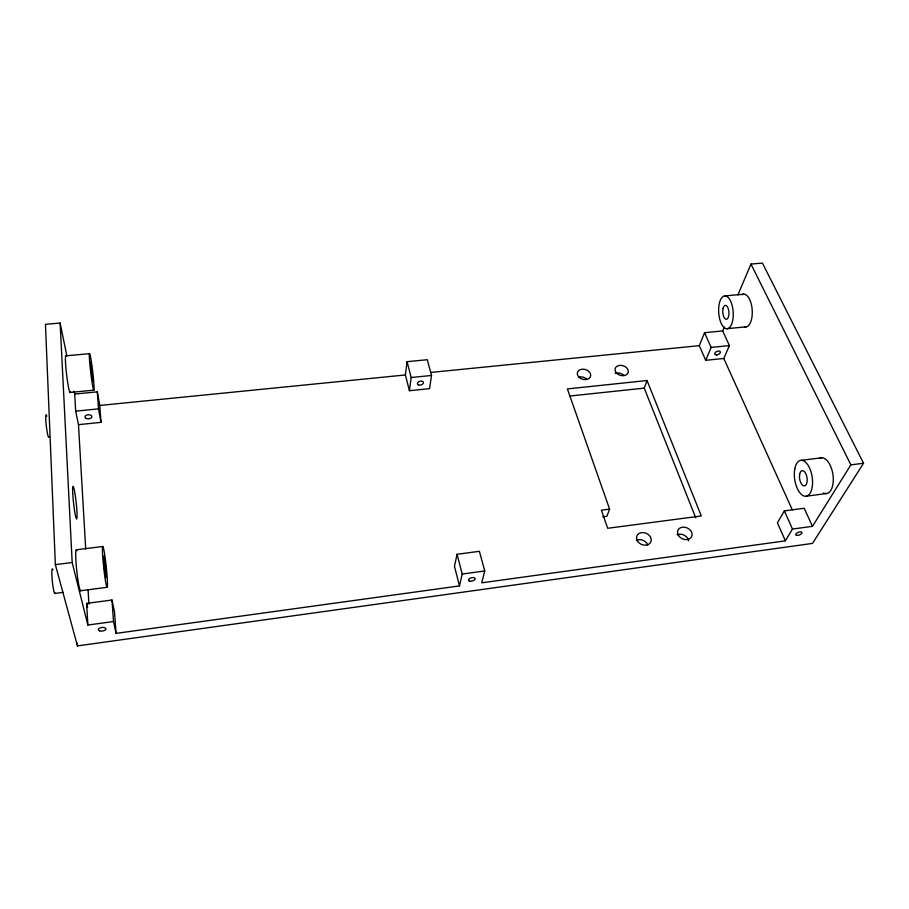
<?xml version="1.0" encoding="UTF-8"?>
<svg xmlns="http://www.w3.org/2000/svg" width="909" height="909" viewBox="0 0 909 909"><rect width="100%" height="100%" fill="white"/><g stroke="black" fill="none" stroke-linecap="round" stroke-linejoin="round"><path stroke-width="1.36" d="M405.38 374.962L407.073 361.68L427.253 359.714L431.536 375.462L429.525 388.654L409.425 390.711L405.38 374.962L99.785 405.448L97.32 391.847L74.697 394.052L74.14 391.324M409.425 390.711L411.175 377.508L407.073 361.68M737.915 294.925L750.97 264.065L762.412 263.087L863.55 463.26L850.869 464.851L812.476 526.334L792.489 529.049L785.376 540.844L481.725 582.828L484.747 570.966L479.395 551.32L457.068 554.274L454.466 566.296L459.488 585.907L116.057 633.38L113.5 621.54L111.989 600.02L86.616 603.383L87.855 625.028L113.5 621.54M459.488 585.907L462.204 574.045L457.068 554.274M695.749 517.823L644.242 388.12L647.038 380.53L567.398 388.916L609.598 509.12L606.871 516.301L602.803 516.835M722.678 330.933L729.416 345.59L723.803 358.464L705.748 360.316L699.282 345.659L704.555 332.694L722.678 330.933L724.303 327.07M705.748 360.316L711.145 347.42L704.555 332.694M812.476 526.334L804.17 508.267L784.353 510.892L777.422 522.811L785.376 540.844M863.55 463.26L812.476 543.412L77.458 645.913L55.358 564.637L45.45 324.308L60.119 323.047L66.846 355.828M462.204 574.045L484.747 570.966M54.801 593.441L63.175 592.35M80.571 590.759L107.092 587.305A20.532 1.295 83.9 0 0 105.058 557.206A20.532 1.295 83.9 0 0 102.694 556.172A20.532 1.295 83.9 0 0 107.092 587.305M806.397 496.166L826.895 493.496M609.598 509.12L601.406 510.176L607.678 528.288L701.293 515.971L647.038 380.53M55.358 564.637L72.186 562.523L87.855 625.028M76.197 549.786L102.683 546.525M801.34 460.306L821.816 457.772M569.409 396.085L644.242 388.12M74.697 394.052L75.674 411.152L78.481 424.662L101.001 422.355L99.785 405.448M430.957 372.417L699.282 345.659M75.674 411.152L98.513 408.857L101.001 422.355M411.175 377.508L431.536 375.462M711.145 347.42L729.416 345.59M70.038 392.461L93.888 390.154M726.734 328.717A16.442 7.238 85.9 0 0 731.825 304.367A16.442 7.238 85.9 0 0 719.235 303.845A16.442 7.238 85.9 0 0 726.734 328.717L746.459 326.797M65.755 355.828L89.536 353.669M724.95 295.902L743.812 294.186M750.97 264.065L850.869 464.851M723.803 358.464L792.307 509.835M784.353 510.892L792.489 529.049M86.616 603.383L87.605 607.405M111.989 600.02L114.534 612.075L116.057 633.38M97.32 391.847L98.513 408.857M78.481 424.662L85.707 549.013M88.093 589.998L88.912 604.121M77.31 643.083L77.458 645.913M60.119 323.047L72.186 562.523M70.448 391.574A18.464 1.386 83.3 0 1 66.823 376.292A18.464 1.386 83.3 0 1 65.937 355.885M80.946 590.248A20.623 1.738 84 0 1 76.629 569.398A20.623 1.738 84 0 1 76.935 550.718M819.611 458.363A18.066 9.079 81.3 0 1 833.087 475.839A18.066 9.079 81.3 0 1 823.418 492.928M741.983 294.732A16.385 7.454 86.1 0 1 752.163 309.583A16.385 7.454 86.1 0 1 744.585 326.729M677.08 534.822A7.522 5.92 25.4 0 1 688.636 540.764M636.55 540.264A7.533 6.045 23.9 0 1 647.776 544.957M579.158 376.974A6.783 5.068 16 0 1 586.76 379.326M615.268 373.474A6.761 4.988 17.5 0 1 624.04 375.462M48.972 436.774A11.317 1.091 83.4 0 1 46.189 424.776A11.317 1.091 83.4 0 1 46.825 416.186M55.165 593.054A12.374 1.284 84.1 0 1 52.245 580.362A12.374 1.284 84.1 0 1 52.938 569.773M92.957 380.757L92.798 381.507L90.559 362.373L92.957 380.757M72.731 493.371A16.362 1.329 83.7 0 0 76.515 518.846A16.362 1.329 83.7 0 0 75.299 495.712A16.362 1.329 83.7 0 0 72.731 493.371M716.701 354.919A3.022 1.67 -23.8 0 0 720.303 351.783A3.022 1.67 -23.8 0 0 715.588 352.249A3.022 1.67 -23.8 0 0 716.701 354.919M86.321 418.47A3.431 2.045 -2.8 0 0 91.832 416.992A3.431 2.045 -2.8 0 0 87.184 414.924A3.431 2.045 -2.8 0 0 86.321 418.47M418.663 384.984A3.113 1.898 -14.8 0 0 423.458 382.814A3.113 1.898 -14.8 0 0 419.163 381.553A3.113 1.898 -14.8 0 0 418.663 384.984M678.569 535.606A7.579 5.943 25.2 0 0 691.226 537.367A7.579 5.943 25.2 0 0 684.636 527.197A7.579 5.943 25.2 0 0 678.569 535.606M637.516 541.128A7.602 6.068 23.8 0 0 650.287 542.9A7.602 6.068 23.8 0 0 643.856 532.629A7.602 6.068 23.8 0 0 637.516 541.128M578.897 377.133A6.84 5.079 16 0 0 590.339 376.905A6.84 5.079 16 0 0 582.771 369.168A6.84 5.079 16 0 0 578.897 377.133M616.688 373.235A6.806 5 17.4 0 0 628.005 373.008A6.806 5 17.4 0 0 620.336 365.338A6.806 5 17.4 0 0 616.688 373.235M99.683 630.869A3.852 1.818 -6.3 0 0 105.887 629.198A3.852 1.818 -6.3 0 0 100.706 627.664A3.852 1.818 -6.3 0 0 99.683 630.869M469.771 581.169A3.477 1.659 -14.9 0 0 475.18 578.953A3.477 1.659 -14.9 0 0 470.532 578.101A3.477 1.659 -14.9 0 0 469.771 581.169M797.034 535.435A3.363 1.432 -21.4 0 0 802.011 532.776A3.363 1.432 -21.4 0 0 797.523 532.663A3.363 1.432 -21.4 0 0 797.034 535.435M89.661 361.873A18.396 1.034 83.3 0 0 93.763 390.166A18.396 1.034 83.3 0 0 91.684 363.736A18.396 1.034 83.3 0 0 89.661 361.873M103.751 560.898A10.783 0.682 83.9 0 0 106.058 577.567A10.783 0.682 83.9 0 0 105.069 562.16A10.783 0.682 83.9 0 0 103.751 560.898M799.647 474.35A7.704 3.75 81.4 0 0 804.158 485.917A7.704 3.75 81.4 0 0 806.215 474.566A7.704 3.75 81.4 0 0 799.647 474.35M794.773 468.908A18.135 8.817 81.4 0 0 805.294 496.257A18.135 8.817 81.4 0 0 810.26 469.68A18.135 8.817 81.4 0 0 794.773 468.908M723.121 308.287A6.988 3.068 85.9 0 0 725.961 319.275A6.988 3.068 85.9 0 0 728.495 309.435A6.988 3.068 85.9 0 0 723.121 308.287"/></g></svg>
